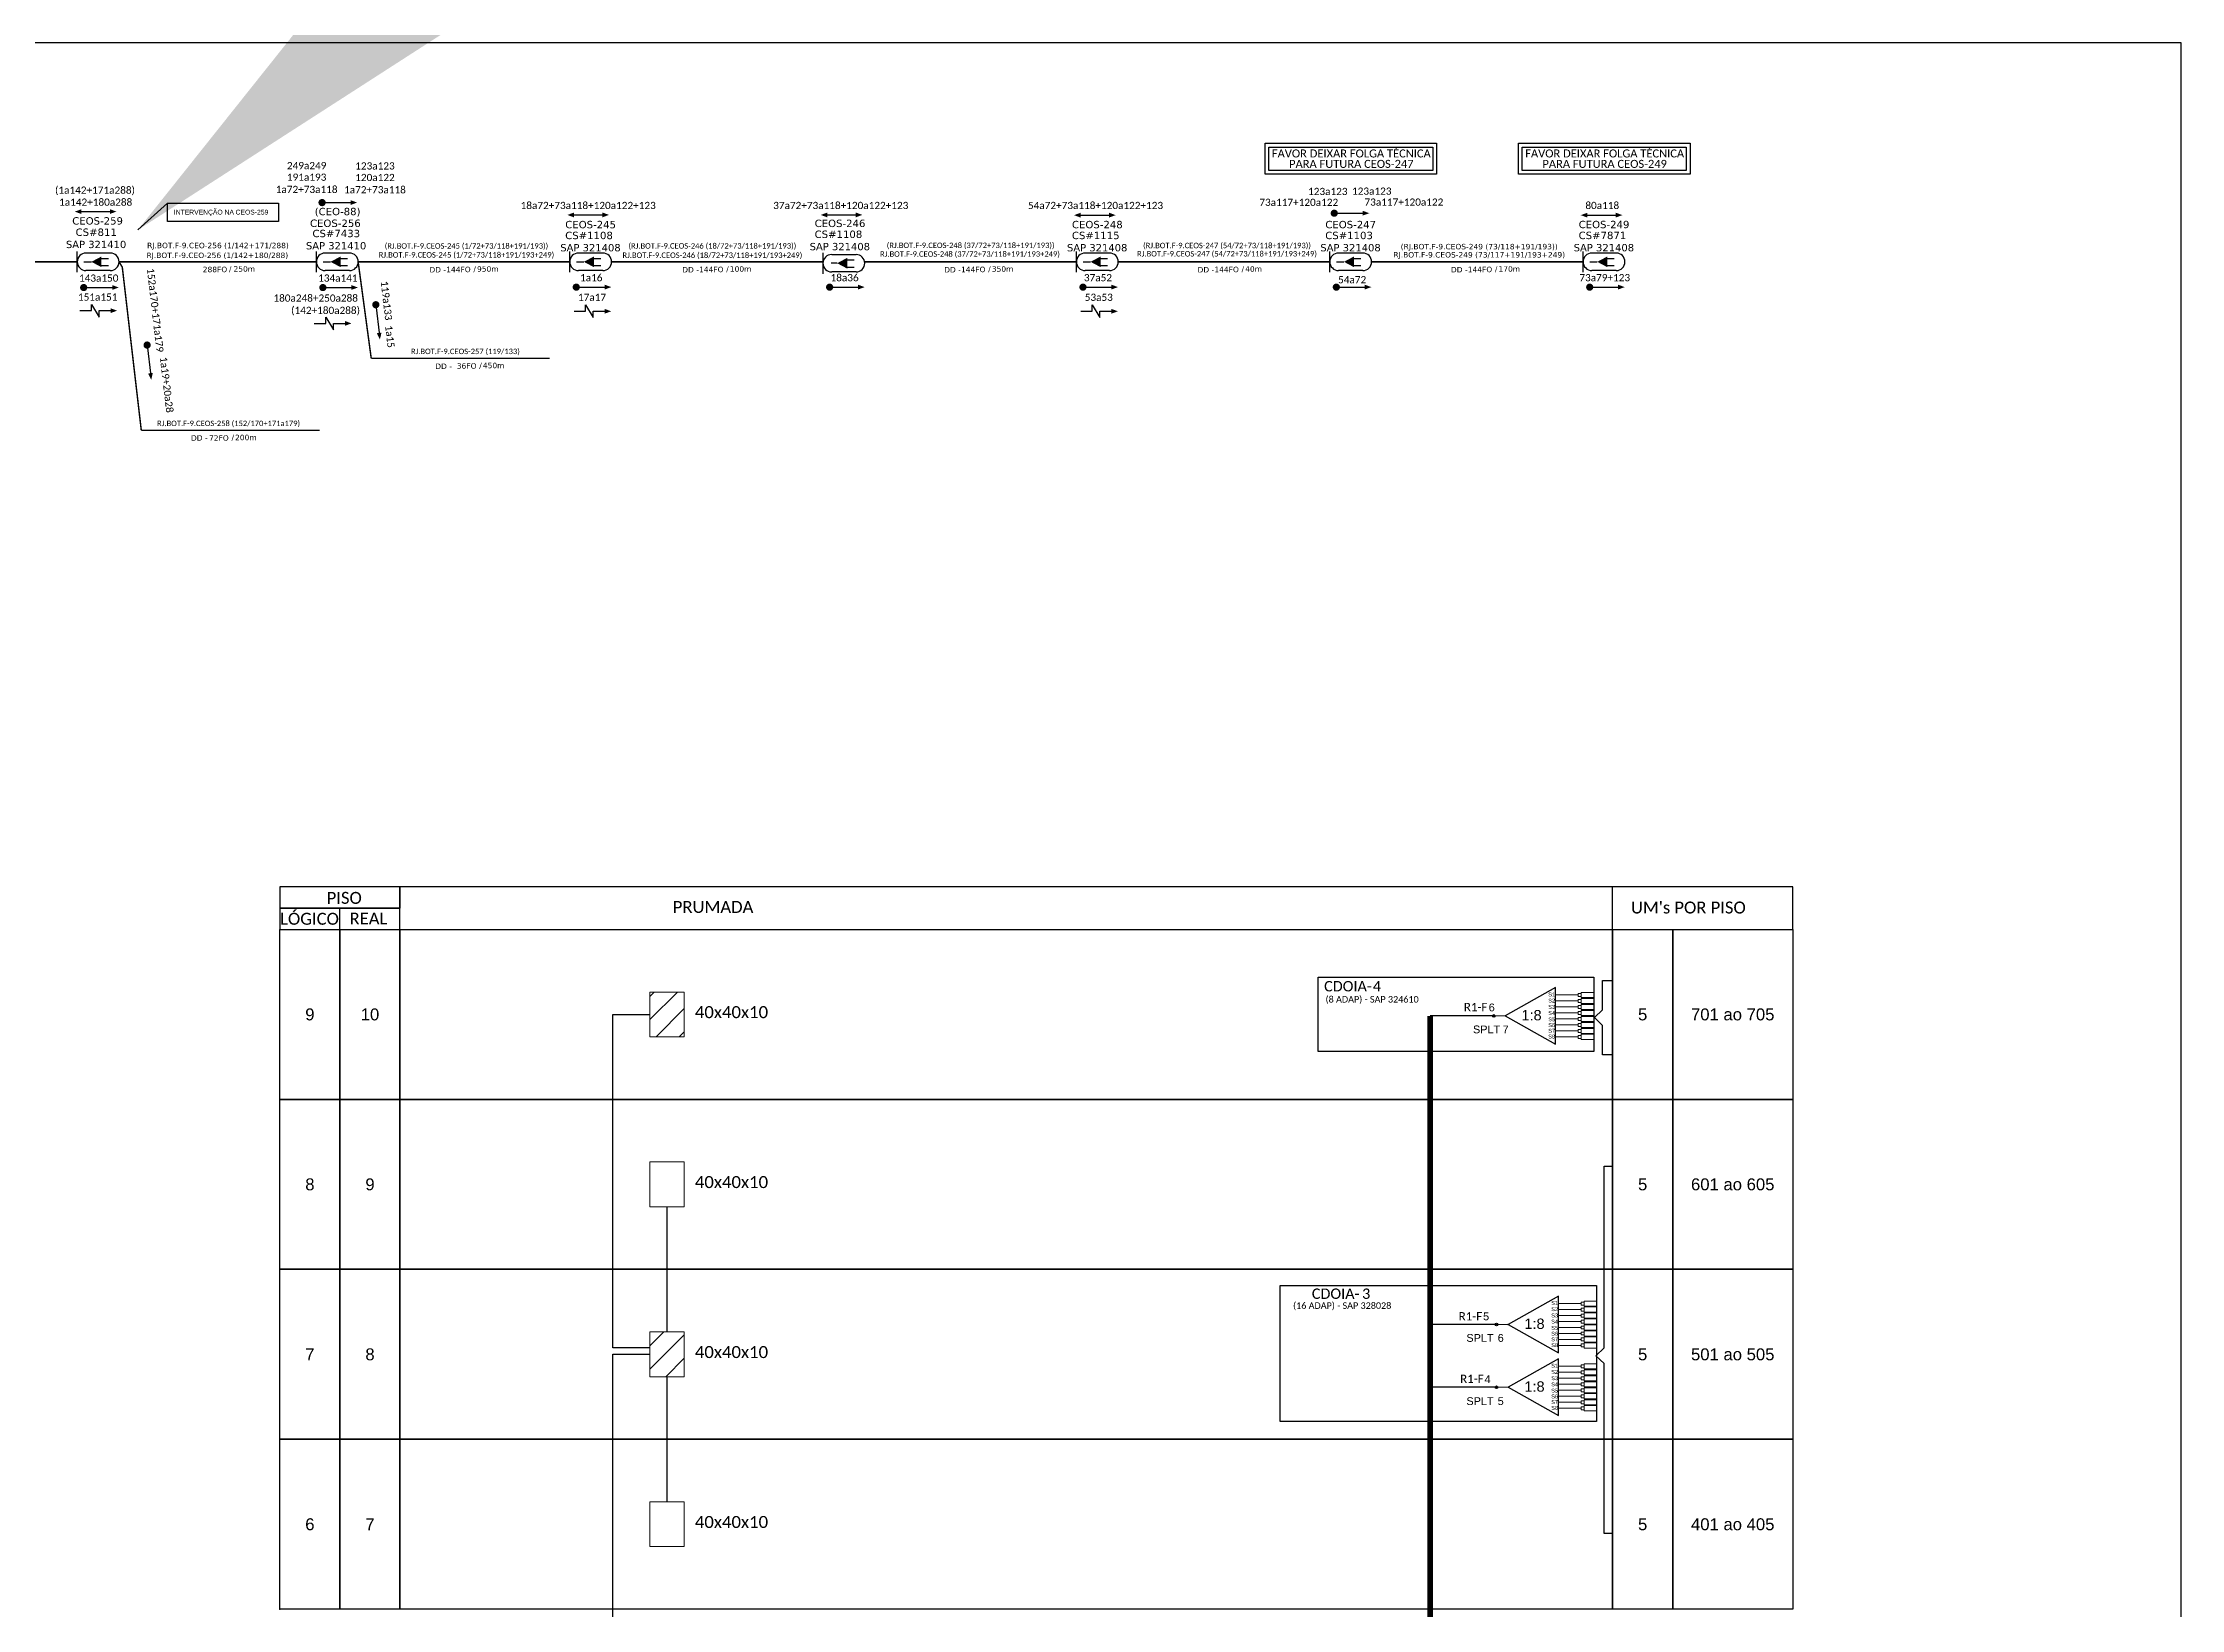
# Model space of a CAD drawing. Extents: x -89 to 749, y 705 to 1299.
# Drawn here: x 337.3 to 749.2, y 997.2 to 1299 of the extents above; entities that cross this region are included whole.
import ezdxf
from ezdxf.enums import TextEntityAlignment as Align

# ---------------------------------------------------------------- set-up
doc = ezdxf.new("R2010")
doc.units = 0
for name, color, linetype in [('10.4-Postes', 1, 'Continuous'), ('20.4-CEOS', 1, 'Continuous'), ('20.5-CABO AÉREO', 1, 'Continuous'), ('20.5-CEO', 1, 'Continuous'), ('SETA', 7, 'Continuous')]:
    doc.layers.add(name, color=color, linetype=linetype)
doc.layers.add('40.1-ETIQUETAS', color=1, linetype='Continuous', lineweight=20)
doc.styles.add('ARIAL', font='arial.ttf')
doc.styles.add('ROMANS', font='romans')
doc.styles.add('siredit', font='verdana.ttf')
doc.styles.get("Standard").update_dxf_attribs({"font": 'arial.ttf'})
doc.styles.add('WMF-Calibri0', font='calibri.ttf')
doc.dimstyles.new('CL', dxfattribs={"dimtxt": 1, "dimasz": 2, "dimexe": 0.18, "dimexo": 0.0625, "dimgap": 0.09, "dimtad": 0, "dimdec": 0, "dimrnd": 1, "dimzin": 0, "dimdsep": 46, "dimtxsty": 'siredit', "dimblk": 'NONE', "dimcen": 0, "dimse1": 1, "dimse2": 1, "dimsd1": 1, "dimsd2": 1, "dimclrt": 7, "dimadec": 0, "dimazin": 0, "dimtfac": 1, "dimtdec": 0, "dimtofl": 0, "dimtmove": 0, "dimatfit": 3, "dimfxl": 0, "dimtolj": 1, "dimtzin": 0, "dimarcsym": 0})

# ---------------------------------------------------------------- blocks, each defined once
blk = doc.blocks.new('SPLT_1-8_SC-APC')
at = {"color": 1}
blk.add_lwpolyline([(-7.37, -2.1), (-17.04, -7.55), (-7.37, -13), (-7.37, -2.1)], dxfattribs=at)
at = {"color": 3, "lineweight": 0}
for points in [[(-2.99, -3.51), (-7.37, -3.51)], [(-2.41, -3.02), (-2.41, -4)], [(-2.41, -3.02), (0, -3.02)], [(-2.41, -4), (0, -4)], [(-7.37, -4.66), (-2.99, -4.66)], [(-7.37, -5.82), (-2.99, -5.82)], [(-7.37, -6.97), (-2.99, -6.97)], [(-7.37, -8.12), (-2.99, -8.12)], [(-2.41, -4.17), (-2.41, -5.16)], [(-2.41, -4.17), (0, -4.17)], [(-2.41, -5.16), (0, -5.16)], [(-2.41, -5.32), (-2.41, -6.31)], [(-2.41, -5.32), (0, -5.32)], [(-2.41, -6.31), (0, -6.31)], [(-2.41, -6.48), (-2.41, -7.46)], [(-2.41, -6.48), (0, -6.48)], [(-2.41, -7.46), (0, -7.46)], [(-2.41, -7.63), (-2.41, -8.62)], [(-2.41, -7.63), (0, -7.63)], [(-7.37, -9.28), (-2.99, -9.28)], [(-7.37, -10.43), (-2.99, -10.43)], [(-7.37, -11.58), (-2.99, -11.58)], [(-2.41, -8.62), (0, -8.62)], [(-2.41, -8.78), (-2.41, -9.77)], [(-2.41, -8.78), (0, -8.78)], [(-2.41, -9.77), (0, -9.77)], [(-2.41, -9.94), (-2.41, -10.92)], [(-2.41, -9.94), (0, -9.94)], [(-2.41, -10.92), (0, -10.92)], [(-2.41, -11.09), (-2.41, -12.08)], [(-2.41, -11.09), (0, -11.09)], [(-2.41, -12.08), (0, -12.08)]]:
    blk.add_lwpolyline(points, dxfattribs=at)
for points in [[(-2.99, -3.22), (-2.41, -3.22), (-2.41, -3.8), (-2.99, -3.8)], [(-2.99, -4.38), (-2.41, -4.38), (-2.41, -4.95), (-2.99, -4.95)], [(-2.99, -5.53), (-2.41, -5.53), (-2.41, -6.1), (-2.99, -6.1)], [(-2.99, -6.68), (-2.41, -6.68), (-2.41, -7.26), (-2.99, -7.26)], [(-2.99, -7.84), (-2.41, -7.84), (-2.41, -8.41), (-2.99, -8.41)], [(-2.99, -8.99), (-2.41, -8.99), (-2.41, -9.56), (-2.99, -9.56)], [(-2.99, -10.14), (-2.41, -10.14), (-2.41, -10.72), (-2.99, -10.72)], [(-2.99, -11.3), (-2.41, -11.3), (-2.41, -11.87), (-2.99, -11.87)]]:
    blk.add_lwpolyline(points, close=True, dxfattribs=at)
at = {"color": 1, "lineweight": 0}
blk.add_lwpolyline([(-17.04, -7.55), (-19.26, -7.55)], dxfattribs=at)
at = {"color": 1, "style": 'ARIAL'}
for s, height, p in [('S1', 0.75, (-8.74, -3.78)), ('1:8', 2, (-13.91, -8.4)), ('S2', 0.75, (-8.74, -4.97)), ('S3', 0.75, (-8.74, -6.18)), ('S4', 0.75, (-8.74, -7.36)), ('S5', 0.75, (-8.74, -8.57)), ('S6', 0.75, (-8.74, -9.69)), ('S7', 0.75, (-8.74, -10.78)), ('S8', 0.75, (-8.74, -11.9))]:
    blk.add_text(s, height=height, dxfattribs=at).set_placement(p)
blk = doc.blocks.new('_None')
blk = doc.blocks.new('*U78')
at = {"color": 3}
blk.add_lwpolyline([(0.0000405, 0.000041), (0.0001936, 0.000041), (0.0001936, 0.0000158), (0.0000405, 0.0000158)], close=True, dxfattribs=at)
at = {"color": 3, "style": 'ARIAL'}
blk.add_attdef('SERVIÇO_EM_EMENDA_EXIST', text='', height=0.00000666, dxfattribs=at).set_placement((0.0001321, 0.0000254), align=Align.RIGHT)
blk.add_attdef('FID', (0.0001344, 0.0000254), '', height=0.00000666, dxfattribs=at)
at = {"layer": '10.4-Postes', "lineweight": 0, "style": 'ROMANS'}
for tag, p, flags in [('ID_ATIVIDADE', (-0.0000068, -0.0000086), 3), ('QTDE', (-0.000006, -0.000014), 3), ('FATOR', (-0.0000019, -0.0000113), 1)]:
    blk.add_attdef(tag, p, '', height=0.00000209, dxfattribs=dict(at, flags=flags))
at = {"color": 3}
blk.add_leader([(-0.0000002, 0.0000042), (0.0000405, 0.000041)], dimstyle='CL', override={"dimgap": 0.09, "dimtad": 0}, dxfattribs=at)

msp = doc.modelspace()

# ---------------------------------------------------------------- hatches: boundary and pattern name
h = msp.add_hatch()
h.set_pattern_fill('ANSI31', color=1, style=0)
h.set_pattern_definition([(45, (-587.2276, -69.8157), (-2.245064, 2.245064), [])])
h.paths.add_polyline_path([(460.83, 1116.14), (454.21, 1116.14), (454.21, 1107.52), (460.83, 1107.52)])
h.paths.add_polyline_path([(460.83, 1050.65), (454.21, 1050.65), (454.21, 1042.03), (460.83, 1042.03)])
h.paths.add_polyline_path([(460.83, 952.42), (454.21, 952.42), (454.21, 943.8), (460.83, 943.8)])
h.paths.add_polyline_path([(460.83, 887.12), (454.21, 887.12), (454.21, 878.5), (460.83, 878.5)])
h.paths.add_polyline_path([(462.39, 1110.5), (477.59, 1110.5), (477.59, 1114.03), (462.39, 1114.03)], flags=9)
h = msp.add_hatch(color=3)
h.dxf.hatch_style = 1
edge = h.paths.add_edge_path()
edge.add_arc((616.79, 1111.53), 0.256, 0, 360)
h = msp.add_hatch(color=3)
h.dxf.hatch_style = 1
edge = h.paths.add_edge_path()
edge.add_arc((617.36, 1052.09), 0.256, 0, 360)
h = msp.add_hatch(color=3)
h.dxf.hatch_style = 1
edge = h.paths.add_edge_path()
edge.add_arc((617.36, 1039.99), 0.256, 0, 360)

# ---------------------------------------------------------------- linework, layer by layer
msp.add_lwpolyline([(-89.32, 705.02), (749.25, 705.02), (749.25, 1299.02), (-89.32, 1299.02), (-89.32, 705.02)])
at = {"color": 0, "ltscale": 9e-07}
for points in [[(572.74, 1279.66), (605.8, 1279.66), (605.8, 1273.7), (572.74, 1273.7)], [(573.47, 1278.92), (605.07, 1278.92), (605.07, 1274.43), (573.47, 1274.43)], [(621.55, 1279.66), (654.61, 1279.66), (654.61, 1273.7), (621.55, 1273.7)], [(622.28, 1278.93), (653.88, 1278.93), (653.88, 1274.44), (622.28, 1274.44)]]:
    msp.add_lwpolyline(points, close=True, dxfattribs=at)
at = {"color": 0, "const_width": 0.693}
for points in [[(390.72, 1268.23, 1), (391.42, 1268.23, 1)], [(585.73, 1266.18, 1), (586.42, 1266.18, 1)], [(344.8, 1251.86, 1), (345.49, 1251.86, 1)], [(439.69, 1251.94, 1), (440.39, 1251.94, 1)], [(488.51, 1251.94, 1), (489.2, 1251.94, 1)], [(537.32, 1251.94, 1), (538.01, 1251.94, 1)], [(586.13, 1251.94, 1), (586.82, 1251.94, 1)], [(634.94, 1251.94, 1), (635.63, 1251.94, 1)], [(401.38, 1248.9, 1), (401.46, 1248.21, 1)], [(357.32, 1241.13, 1), (357.4, 1240.44, 1)]]:
    msp.add_lwpolyline(points, format="xyb", close=True, dxfattribs=at)
at = {"color": 7, "const_width": 0.693}
msp.add_lwpolyline([(390.88, 1251.86, 1), (391.57, 1251.86, 1)], format="xyb", close=True, dxfattribs=at)
at = {"color": 0}
for points in [[(346.64, 1247.41), (346.64, 1248.63), (348.1, 1246.18), (348.1, 1247.41)], [(441.83, 1247.29), (441.83, 1248.51), (443.3, 1246.07), (443.3, 1247.29)], [(539.45, 1247.29), (539.45, 1248.51), (540.92, 1246.07), (540.92, 1247.29)], [(391.79, 1244.96), (391.79, 1246.18), (393.25, 1243.73), (393.25, 1244.96)]]:
    msp.add_lwpolyline(points, dxfattribs=at)
at = {"color": 255}
for points in [[(382.94, 1132.32), (406.08, 1132.32), (406.08, 1136.43), (382.94, 1136.43)], [(382.94, 1128.2), (406.08, 1128.2), (406.08, 1132.32), (382.94, 1132.32)], [(382.94, 1128.2), (394.51, 1128.2), (394.51, 1095.46), (382.94, 1095.46)], [(394.51, 1128.2), (406.08, 1128.2), (406.08, 1095.46), (394.51, 1095.46)], [(406.08, 1128.2), (639.7, 1128.2), (639.7, 1095.46), (406.08, 1095.46)], [(639.7, 1128.2), (651.27, 1128.2), (651.27, 1095.46), (639.7, 1095.46)], [(651.27, 1128.2), (674.42, 1128.2), (674.42, 1095.46), (651.27, 1095.46)], [(382.94, 1095.46), (394.51, 1095.46), (394.51, 1062.72), (382.94, 1062.72)], [(394.51, 1095.46), (406.08, 1095.46), (406.08, 1062.72), (394.51, 1062.72)], [(406.08, 1095.46), (639.7, 1095.46), (639.7, 1062.72), (406.08, 1062.72)], [(639.7, 1095.46), (651.27, 1095.46), (651.27, 1062.72), (639.7, 1062.72)], [(651.27, 1095.46), (674.42, 1095.46), (674.42, 1062.72), (651.27, 1062.72)], [(382.94, 1062.72), (394.51, 1062.72), (394.51, 1029.97), (382.94, 1029.97)], [(394.51, 1062.72), (406.08, 1062.72), (406.08, 1029.97), (394.51, 1029.97)], [(406.08, 1062.72), (639.7, 1062.72), (639.7, 1029.97), (406.08, 1029.97)], [(639.7, 1062.72), (651.27, 1062.72), (651.27, 1029.97), (639.7, 1029.97)], [(651.27, 1062.72), (674.42, 1062.72), (674.42, 1029.97), (651.27, 1029.97)], [(382.94, 1029.97), (394.51, 1029.97), (394.51, 997.23), (382.94, 997.23)], [(394.51, 1029.97), (406.08, 1029.97), (406.08, 997.23), (394.51, 997.23)], [(406.08, 1029.97), (639.7, 1029.97), (639.7, 997.23), (406.08, 997.23)], [(639.7, 1029.97), (651.27, 1029.97), (651.27, 997.23), (639.7, 997.23)], [(651.27, 1029.97), (674.42, 1029.97), (674.42, 997.23), (651.27, 997.23)]]:
    msp.add_lwpolyline(points, close=True, dxfattribs=at)
for points in [[(406.08, 1128.2), (674.45, 1128.2), (674.45, 1136.43), (406.08, 1136.43), (406.08, 1136.43), (406.08, 1132.32)], [(639.7, 1128.2), (639.7, 1136.43)], [(394.51, 1128.2), (394.51, 1132.32)]]:
    msp.add_lwpolyline(points, dxfattribs=at)
at = {"color": 1}
for points in [[(582.95, 1118.98), (636.08, 1118.98), (636.08, 1104.66), (582.95, 1104.66)], [(575.66, 1059.63), (636.62, 1059.63), (636.62, 1033.37), (575.66, 1033.37)]]:
    msp.add_lwpolyline(points, close=True, dxfattribs=at)
at = {"color": 3}
for points in [[(639.7, 1104.06), (637.76, 1104.06), (637.76, 1109.72), (636.19, 1111.23), (637.76, 1112.74), (637.76, 1118.38), (639.7, 1118.38)], [(454.21, 1047.61), (447.06, 1047.61), (447.06, 1111.83), (454.21, 1111.83)], [(639.7, 1011.81), (638.05, 1011.81), (638.05, 1044.56), (636.48, 1046.07), (638.05, 1047.58), (638.05, 1082.58), (639.7, 1082.58)], [(457.52, 1074.78), (457.52, 1050.65)], [(454.21, 949.98), (447.06, 949.98), (447.06, 1046.34), (454.21, 1046.34)], [(457.52, 1042.03), (457.52, 1017.91)]]:
    msp.add_lwpolyline(points, dxfattribs=at)
at = {"color": 10, "lineweight": 0}
for points in [[(454.21, 1116.14), (460.83, 1116.14), (460.83, 1107.52), (454.21, 1107.52)], [(454.21, 1050.65), (460.83, 1050.65), (460.83, 1042.03), (454.21, 1042.03)]]:
    msp.add_lwpolyline(points, close=True, dxfattribs=at)
at = {"color": 5, "const_width": 1.1}
msp.add_lwpolyline([(608.8, 826.15), (608.8, 844.28), (604.54, 844.28), (604.54, 1111.53)], dxfattribs=at)
at = {"color": 5}
for points in [[(616.79, 1111.53), (604.54, 1111.53)], [(617.36, 1052.09), (604.54, 1052.09)], [(617.36, 1039.99), (604.54, 1039.99)]]:
    msp.add_lwpolyline(points, dxfattribs=at)
at = {"color": 0, "lineweight": 0}
for points in [[(454.21, 1083.4), (460.83, 1083.4), (460.83, 1074.78), (454.21, 1074.78)], [(454.21, 1017.91), (460.83, 1017.91), (460.83, 1009.29), (454.21, 1009.29)]]:
    msp.add_lwpolyline(points, close=True, dxfattribs=at)
at = {"color": 1}
msp.add_lwpolyline([(636.62, 1035.74), (636.62, 1035.74), (636.62, 1033.37), (575.66, 1033.37), (575.66, 1059.63), (583.49, 1059.63)], dxfattribs=at)
at = {"color": 3}
for centre in [(616.79, 1111.53), (617.36, 1052.09), (617.36, 1039.99)]:
    msp.add_circle(centre, 0.256, dxfattribs=at)
at = {"color": 255}
for p in [(382.94, 1095.46), (382.94, 1062.72), (382.94, 1029.97), (382.94, 997.23)]:
    msp.add_point(p, dxfattribs=at)
msp.add_point((619.59, 1052.09))
at = {"layer": '20.4-CEOS', "color": 0}
for p, q in [((350.27, 1258.49), (345.57, 1258.49)), ((350.27, 1255.14), (345.57, 1255.14))]:
    msp.add_line(p, q, dxfattribs=at)
at = {"layer": '20.4-CEOS', "color": 5}
for p, q in [((396.35, 1258.49), (391.65, 1258.49)), ((445.16, 1258.49), (440.46, 1258.49)), ((542.78, 1258.49), (538.08, 1258.49)), ((591.59, 1258.49), (586.89, 1258.49)), ((640.4, 1258.5), (635.7, 1258.5)), ((396.35, 1255.14), (391.65, 1255.14)), ((445.16, 1255.14), (440.46, 1255.14)), ((542.78, 1255.14), (538.08, 1255.14)), ((591.59, 1255.14), (586.89, 1255.14)), ((640.4, 1255.14), (635.7, 1255.14))]:
    msp.add_line(p, q, dxfattribs=at)
at = {"layer": '20.4-CEOS', "color": 0}
for points in [[(343.9, 1254.8), (343.9, 1258.84)], [(345.2, 1256.82), (346.63, 1256.82)], [(345.2, 1256.82), (346.63, 1256.82)], [(348.48, 1257.48), (349.91, 1257.48)], [(348.48, 1257.48), (349.91, 1257.48)], [(348.48, 1256.09), (349.91, 1256.09)], [(348.48, 1256.09), (349.91, 1256.09)]]:
    msp.add_lwpolyline(points, dxfattribs=at)
msp.add_lwpolyline([(346.63, 1256.82, 0, 2.07, 0), (348.57, 1256.82, 2.07, 2.07, 0)], format="xyseb", dxfattribs=at)
msp.add_lwpolyline([(346.63, 1256.82, 0, 2.07, 0), (348.57, 1256.82, 2.07, 2.07, 0)], format="xyseb", dxfattribs=at)
at = {"layer": '20.4-CEOS', "color": 5}
for points in [[(389.97, 1254.8), (389.97, 1258.84)], [(391.27, 1256.82), (392.7, 1256.82)], [(391.27, 1256.82), (392.7, 1256.82)], [(394.55, 1257.48), (395.98, 1257.48)], [(394.55, 1257.48), (395.98, 1257.48)], [(438.78, 1254.8), (438.78, 1258.84)], [(440.08, 1256.82), (441.51, 1256.82)], [(443.36, 1257.48), (444.79, 1257.48)], [(492.15, 1257.22), (493.58, 1257.22)], [(536.4, 1254.8), (536.4, 1258.84)], [(537.71, 1256.82), (539.13, 1256.82)], [(540.99, 1257.48), (542.41, 1257.48)], [(585.22, 1254.8), (585.22, 1258.84)], [(586.52, 1256.82), (587.94, 1256.82)], [(589.8, 1257.48), (591.22, 1257.48)], [(634.03, 1254.8), (634.03, 1258.84)], [(635.33, 1256.82), (636.75, 1256.82)], [(638.61, 1257.48), (640.03, 1257.48)], [(394.55, 1256.09), (395.98, 1256.09)], [(394.55, 1256.09), (395.98, 1256.09)], [(443.36, 1256.09), (444.79, 1256.09)], [(492.15, 1255.82), (493.58, 1255.82)], [(540.99, 1256.09), (542.41, 1256.09)], [(589.8, 1256.09), (591.22, 1256.09)], [(638.61, 1256.09), (640.03, 1256.09)]]:
    msp.add_lwpolyline(points, dxfattribs=at)
for points in [[(392.7, 1256.82, 0, 2.07, 0), (394.64, 1256.82, 2.07, 2.07, 0)], [(392.7, 1256.82, 0, 2.07, 0), (394.64, 1256.82, 2.07, 2.07, 0)], [(441.51, 1256.82, 0, 2.07, 0), (443.45, 1256.82, 2.07, 2.07, 0)], [(490.3, 1256.55, 0, 2.07, 0), (492.24, 1256.55, 2.07, 2.07, 0)], [(539.13, 1256.82, 0, 2.07, 0), (541.07, 1256.82, 2.07, 2.07, 0)], [(587.94, 1256.82, 0, 2.07, 0), (589.88, 1256.82, 2.07, 2.07, 0)], [(636.75, 1256.82, 0, 2.07, 0), (638.69, 1256.82, 2.07, 2.07, 0)]]:
    msp.add_lwpolyline(points, format="xyseb", dxfattribs=at)
at = {"layer": '20.4-CEOS', "color": 0}
for centre, start, end in [((345.57, 1256.82), 90, 270), ((350.27, 1256.82), 270, 90)]:
    msp.add_arc(centre, 1.68, start, end, dxfattribs=at)
at = {"layer": '20.4-CEOS', "color": 5}
for centre, start, end in [((391.65, 1256.82), 90, 270), ((396.35, 1256.82), 270, 90), ((440.46, 1256.82), 90, 270), ((445.16, 1256.82), 270, 90), ((538.08, 1256.82), 90, 270), ((542.78, 1256.82), 270, 90), ((586.89, 1256.82), 90, 270), ((591.59, 1256.82), 270, 90), ((635.7, 1256.82), 90, 270), ((640.4, 1256.82), 270, 90)]:
    msp.add_arc(centre, 1.68, start, end, dxfattribs=at)
at = {"layer": '20.5-CABO AÉREO', "color": 0, "ltscale": 50, "const_width": 0.28}
for points in [[(303.12, 1256.82), (343.9, 1256.82)], [(351.95, 1256.82), (389.97, 1256.82)], [(351.95, 1256.82), (352.58, 1255.79)], [(398.02, 1256.82), (400.54, 1238.22)], [(352.58, 1255.79), (356.24, 1224.35)], [(400.54, 1238.22), (434.93, 1238.22)], [(356.24, 1224.35), (390.62, 1224.35)]]:
    msp.add_lwpolyline(points, dxfattribs=at)
at = {"layer": '20.5-CEO', "color": 5}
for p, q in [((489.25, 1258.23), (493.95, 1258.23)), ((493.95, 1254.88), (489.25, 1254.88))]:
    msp.add_line(p, q, dxfattribs=at)
for points in [[(487.57, 1258.57), (487.57, 1254.53)], [(490.3, 1256.55), (489.17, 1256.55)]]:
    msp.add_lwpolyline(points, dxfattribs=at)
for centre, start, end in [((489.25, 1256.55), 90, 270), ((493.95, 1256.55), 270, 90)]:
    msp.add_arc(centre, 1.68, start, end, dxfattribs=at)
at = {"layer": '40.1-ETIQUETAS', "color": 5, "const_width": 0.28}
for points in [[(398.02, 1256.82), (438.78, 1256.82)], [(446.83, 1256.82), (487.59, 1256.82)], [(495.64, 1256.82), (536.4, 1256.82)], [(544.45, 1256.82), (585.22, 1256.82)], [(593.27, 1256.82), (634.03, 1256.82)]]:
    msp.add_lwpolyline(points, dxfattribs=at)
at = {"layer": 'SETA', "color": 0}
for points in [[(344.7, 1266.49), (350.66, 1266.49)], [(391.07, 1268.23), (397.03, 1268.23)], [(439.59, 1265.85), (445.55, 1265.85)], [(488.4, 1265.85), (494.36, 1265.85)], [(537.21, 1265.81), (543.17, 1265.81)], [(586.07, 1266.18), (592.03, 1266.18)], [(634.83, 1265.81), (640.79, 1265.81)], [(345.15, 1251.86), (351.11, 1251.86)], [(391.22, 1251.86), (397.18, 1251.86)], [(401.42, 1248.56), (402.11, 1242.64)], [(440.04, 1251.94), (446, 1251.94)], [(488.85, 1251.94), (494.81, 1251.94)], [(537.66, 1251.94), (543.62, 1251.94)], [(586.47, 1251.94), (592.43, 1251.94)], [(635.29, 1251.94), (641.24, 1251.94)], [(344.43, 1247.41), (346.64, 1247.41)], [(348.1, 1247.41), (350.32, 1247.41)], [(389.57, 1244.96), (391.79, 1244.96)], [(393.25, 1244.96), (395.46, 1244.96)], [(439.62, 1247.29), (441.83, 1247.29)], [(443.3, 1247.29), (445.51, 1247.29)], [(537.24, 1247.29), (539.45, 1247.29)], [(540.92, 1247.29), (543.13, 1247.29)], [(357.36, 1240.78), (358.05, 1234.87)]]:
    msp.add_lwpolyline(points, dxfattribs=at)
for points in [[(344.7, 1266.95), (343.43, 1266.49), (344.7, 1266.03)], [(350.18, 1266.96), (351.45, 1266.5), (350.18, 1266.04)], [(396.55, 1268.7), (397.82, 1268.24), (396.55, 1267.77)], [(439.59, 1266.31), (438.32, 1265.85), (439.59, 1265.39)], [(445.07, 1266.32), (446.34, 1265.86), (445.07, 1265.39)], [(488.4, 1266.31), (487.13, 1265.85), (488.4, 1265.39)], [(493.88, 1266.32), (495.15, 1265.86), (493.88, 1265.39)], [(537.21, 1266.27), (535.94, 1265.81), (537.21, 1265.34)], [(542.69, 1266.28), (543.96, 1265.81), (542.69, 1265.35)], [(591.55, 1266.65), (592.82, 1266.19), (591.55, 1265.73)], [(634.83, 1266.27), (633.56, 1265.81), (634.83, 1265.35)], [(640.31, 1266.28), (641.58, 1265.82), (640.31, 1265.36)], [(350.63, 1252.34), (351.9, 1251.87), (350.63, 1251.41)], [(396.7, 1252.34), (397.97, 1251.87), (396.7, 1251.41)], [(445.52, 1252.41), (446.79, 1251.95), (445.52, 1251.49)], [(494.33, 1252.41), (495.6, 1251.95), (494.33, 1251.49)], [(543.14, 1252.41), (544.41, 1251.95), (543.14, 1251.49)], [(591.95, 1252.41), (593.22, 1251.95), (591.95, 1251.49)], [(640.76, 1252.41), (642.03, 1251.95), (640.76, 1251.49)], [(350.32, 1247.87), (351.59, 1247.41), (350.32, 1246.95)], [(395.46, 1245.42), (396.73, 1244.96), (395.46, 1244.49)], [(445.51, 1247.75), (446.78, 1247.29), (445.51, 1246.83)], [(543.13, 1247.75), (544.4, 1247.29), (543.13, 1246.83)], [(402.52, 1243.17), (402.21, 1241.85), (401.6, 1243.06)], [(358.46, 1235.4), (358.15, 1234.08), (357.54, 1235.29)]]:
    msp.add_solid(points, dxfattribs=at)

# ---------------------------------------------------------------- block references
at = {"color": 0, "lineweight": 0, "xscale": 139999.9999999563, "yscale": 139999.9999999556, "zscale": 139999.9999999563}
msp.add_blockref('*U78', (355.6, 1262.37), dxfattribs=at).add_auto_attribs({'SERVIÇO_EM_EMENDA_EXIST': 'INTERVENÇÃO NA', 'FID': 'CEOS-259'})
at = {"color": 3}
for p in [(636.05, 1119.08), (636.62, 1059.63), (636.62, 1047.54)]:
    msp.add_blockref('SPLT_1-8_SC-APC', p, dxfattribs=at)

# ---------------------------------------------------------------- texts
at = {"color": 255, "style": 'WMF-Calibri0'}
for s, p in [('     PISO', (387.9, 1133.13)), ('PRUMADA', (458.64, 1131.38)), ("UM's POR PISO", (643.23, 1131.27)), ('  LÓGICO', (381.36, 1129.1)), ('    REAL', (393.12, 1129.15))]:
    msp.add_text(s, height=2.3, dxfattribs=at).set_placement(p)
at = {"color": 1, "style": 'WMF-Calibri0'}
for s, p in [('CDOIA-', (584.12, 1116.26)), ('4', (593.51, 1116.26)), ('CDOIA-', (581.75, 1057.02)), ('3', (591.43, 1057.02))]:
    msp.add_text(s, height=2, dxfattribs=at).set_placement(p)
at = {"color": 255, "style": 'ARIAL'}
for s, p in [('9', (388.72, 1111.83)), ('10', (400.3, 1111.83)), ('5', (645.49, 1111.83)), ('701 ao 705', (662.84, 1111.83)), ('8', (388.72, 1079.09)), ('9', (400.3, 1079.09)), ('5', (645.49, 1079.09)), ('601 ao 605', (662.84, 1079.09)), ('7', (388.72, 1046.34)), ('8', (400.3, 1046.34)), ('5', (645.49, 1046.34)), ('501 ao 505', (662.84, 1046.34)), ('6', (388.72, 1013.6)), ('7', (400.3, 1013.6)), ('5', (645.49, 1013.6)), ('401 ao 405', (662.84, 1013.6))]:
    msp.add_text(s, height=2.3, dxfattribs=at).set_placement(p, align=Align.MIDDLE_CENTER)
at = {"color": 10, "style": 'WMF-Calibri0'}
for p in [(462.89, 1111.11), (462.89, 1045.62)]:
    msp.add_text('40x40x10', height=2.317, dxfattribs=at).set_placement(p)
at = {"color": 1, "style": 'WMF-Calibri0'}
for s, p in [('(8 ADAP) - SAP 324610', (593.37, 1114.11)), ('(16 ADAP) - SAP 328028', (587.6, 1055.1))]:
    msp.add_text(s, height=1.25, dxfattribs=at).set_placement(p, align=Align.CENTER)
at = {"color": 5, "style": 'WMF-Calibri0'}
for p in [(611.04, 1112.45), (610.05, 1052.87), (610.32, 1040.83)]:
    msp.add_text('R1-F', height=1.6, dxfattribs=at).set_placement(p)
at = {"color": 5, "style": 'ARIAL'}
for s, p in [('6', (616.41, 1112.42)), ('5', (615.33, 1052.9)), ('4', (615.6, 1040.8))]:
    msp.add_text(s, height=1.5, dxfattribs=at).set_placement(p, align=Align.CENTER)
at = {"color": 7, "style": 'ARIAL'}
for s, p in [('SPLT', (615.42, 1108.19)), ('7', (619.09, 1108.19)), ('SPLT', (614.15, 1048.75)), ('6', (618.14, 1048.75)), ('SPLT', (614.15, 1036.57)), ('5', (618.14, 1036.57))]:
    msp.add_text(s, height=1.5, dxfattribs=at).set_placement(p, align=Align.CENTER)
at = {"style": 'WMF-Calibri0'}
for p in [(462.89, 1078.37), (462.89, 1012.88)]:
    msp.add_text('40x40x10', height=2.317, dxfattribs=at).set_placement(p)
at = {"color": 0, "attachment_point": 5}
for s, insert, char_height, width in [('{\\fCalibri|b0|i0|c0|p34;FAVOR DEIXAR FOLGA TÉCNICA}', (589.36, 1277.69), 1.54, 32.8094), ('{\\fCalibri|b0|i0|c0|p34;FAVOR DEIXAR FOLGA TÉCNICA}', (638.17, 1277.69), 1.54, 32.8094), ('{\\fCalibri|b0|i0|c0|p34;\\C1;249a249}', (388.1, 1275.35), 1.386, 17.5736), ('{\\C7;\\fCalibri|b0|i0|c0|p34;191}\\fCalibri|b0|i0|c0|p34;a193', (388.1, 1273.12), 1.386, 17.5736), ('{\\fCalibri|b0|i0|c0|p34;\\C1;123a123}', (401.26, 1275.29), 1.386, 17.5736), ('{\\C7;\\fCalibri|b0|i0|c0|p34;120}\\fCalibri|b0|i0|c0|p34;a122', (401.26, 1273.06), 1.386, 17.5736), ('{\\fCalibri|b0|i0|c0|p34;PARA FUTURA CEOS-247}', (589.36, 1275.68), 1.54, 32.8094), ('{\\fCalibri|b0|i0|c0|p34;PARA FUTURA CEOS-249}', (638.17, 1275.68), 1.54, 32.8094), ('{\\fCalibri|b0|i0|c0|p34;\\C7;(1a142\\C0;+171a288)}', (347.32, 1270.48), 1.386, 17.5736), ('{\\fCalibri|b0|i0|c0|p34;1a142+180a288}', (347.45, 1268.31), 1.386, 17.5736), ('{\\fCalibri|b0|i0|c0|p34;\\C7;1a7\\C0;2+73a118}', (388.1, 1270.76), 1.386, 17.5736), ('{\\fCalibri|b0|i0|c0|p34;\\C7;1a7\\C0;2+73a118}', (401.26, 1270.7), 1.386, 17.5736), ('\\C7;\\fCalibri|b0|i0|c0|p34;73a117+120a122', (579.23, 1268.27), 1.386, 17.5736), ('\\C7;\\fCalibri|b0|i0|c0|p34;73a117+120a122', (599.49, 1268.32), 1.386, 17.5736), ('{\\C7;\\fCalibri|b0|i0|c0|p34;18a72}\\fCalibri|b0|i0|c0|p34;+73a118+120a122\\C1;+123', (442.34, 1267.67), 1.386, 27.6137), ('{\\C7;\\fCalibri|b0|i0|c0|p34;37a72}\\fCalibri|b0|i0|c0|p34;+73a118+120a122\\C1;+123', (491, 1267.67), 1.386, 17.5736), ('{\\C7;\\fCalibri|b0|i0|c0|p34;54a72}\\fCalibri|b0|i0|c0|p34;+73a118+120a122\\C1;+123', (540.08, 1267.67), 1.386, 17.5736), ('{\\fCalibri|b0|i0|c0|p34;\\C7;80a118}', (637.71, 1267.67), 1.386, 17.5736), ('{\\fCalibri|b0|i0|c0|p34;\\C7;143a150}', (348.04, 1253.68), 1.386, 17.5736), ('{\\fCalibri|b0|i0|c0|p34;\\C7;134a141}', (394.11, 1253.68), 1.386, 17.5736), ('{\\fCalibri|b0|i0|c0|p34;\\C7;1a16}', (442.93, 1253.76), 1.386, 17.5736), ('{\\fCalibri|b0|i0|c0|p34;\\C7;18a36}', (491.74, 1253.76), 1.386, 17.5736), ('{\\fCalibri|b0|i0|c0|p34;\\C7;37a52}', (540.55, 1253.76), 1.386, 17.5736), ('{\\fCalibri|b0|i0|c0|p34;\\C7;54a72}', (589.52, 1253.37), 1.386, 17.5736), ('\\C7;\\fCalibri|b0|i0|c0|p34;73a79\\C1;+123', (638.18, 1253.76), 1.386, 17.5736), ('{\\fCalibri|b0|i0|c0|p34;151a151}', (347.84, 1250.02), 1.386, 17.5736), ('{\\fCalibri|b0|i0|c0|p34;\\C7;17a17}', (443.08, 1249.98), 1.386, 17.5736), ('{\\fCalibri|b0|i0|c0|p34;\\C7;53a53}', (540.71, 1249.98), 1.386, 17.5736)]:
    msp.add_mtext(s, dxfattribs=dict(at, insert=insert, char_height=char_height, width=width))
at = {"color": 1, "char_height": 1.386, "width": 17.5736, "attachment_point": 5}
for s, insert in [('{\\fCalibri|b0|i0|c0|p34;123a123}', (584.83, 1270.37)), ('{\\fCalibri|b0|i0|c0|p34;123a123}', (593.3, 1270.43)), ('{\\fCalibri|b0|i0|c0|p34;180a248+250a288}', (389.84, 1249.83))]:
    msp.add_mtext(s, dxfattribs=dict(at, insert=insert))
at = {"color": 0, "char_height": 1.386, "width": 17.5736, "attachment_point": 5, "rotation": 276.5938}
for s, insert in [('{\\fCalibri|b0|i0|c0|p34;\\C7;152a170\\C0;+171a179}', (358.93, 1247.49)), ('{\\fCalibri|b0|i0|c0|p34;\\C7;119a133}', (403.48, 1249.34)), ('{\\fCalibri|b0|i0|c0|p34;\\C7;1a15}', (404.14, 1242.42)), ('{\\fCalibri|b0|i0|c0|p34;\\C7;1a19\\C0;+20a28}', (361.12, 1233.13))]:
    msp.add_mtext(s, dxfattribs=dict(at, insert=insert))
at = {"color": 5, "insert": (391.74, 1247.32), "char_height": 1.386, "width": 3.8586, "attachment_point": 5}
msp.add_mtext('{\\fCalibri|b0|i0|c0|p34;(142+180a288)}', dxfattribs=at)
at = {"layer": '20.4-CEOS', "color": 0, "style": 'siredit'}
for s, height, p in [('CEOS-259', 1.419, (347.82, 1264.71)), ('SAP 321410', 1.4, (347.53, 1260.17)), ('CS#811', 1.419, (347.56, 1262.53))]:
    msp.add_text(s, height=height, dxfattribs=at).set_placement(p, align=Align.MIDDLE_CENTER)
at = {"layer": '20.4-CEOS', "color": 5, "style": 'siredit'}
for s, height, p in [('CEOS-256', 1.419, (393.63, 1264.25)), ('(CEO-88)', 1.419, (394.06, 1266.51)), ('CEOS-246', 1.419, (490.86, 1264.23)), ('CS#7433', 1.419, (393.8, 1262.28)), ('CS#1108 ', 1.419, (442.81, 1261.9)), ('CEOS-245', 1.419, (442.81, 1264)), ('CS#1108 ', 1.419, (490.86, 1262.13)), ('CS#1115 ', 1.419, (540.43, 1261.9)), ('CEOS-248', 1.419, (540.43, 1264)), ('CS#1103 ', 1.419, (589.24, 1261.9)), ('CEOS-247', 1.419, (589.24, 1264)), ('CS#7871 ', 1.419, (638.05, 1261.91)), ('CEOS-249', 1.419, (638.05, 1264.01)), ('SAP 321410', 1.4, (393.77, 1259.92)), ('SAP 321408', 1.4, (442.78, 1259.54)), ('SAP 321408', 1.4, (490.82, 1259.76)), ('SAP 321408', 1.4, (540.4, 1259.54)), ('SAP 321408', 1.4, (589.21, 1259.54)), ('SAP 321408', 1.4, (638.02, 1259.55))]:
    msp.add_text(s, height=height, dxfattribs=at).set_placement(p, align=Align.MIDDLE_CENTER)
at = {"layer": '40.1-ETIQUETAS', "color": 0, "style": 'siredit'}
for s, p in [('RJ.BOT.F-9.CEO-256 (1/142+180/288)', (370.89, 1258.07)), ('RJ.BOT.F-9.CEO-256 (1/142+171/288)', (371.01, 1259.97))]:
    msp.add_text(s, height=1.05, dxfattribs=at).set_placement(p, align=Align.MIDDLE_CENTER)
at = {"layer": '40.1-ETIQUETAS', "color": 1, "style": 'siredit'}
msp.add_text('RJ.BOT.F-9.CEOS-249 (73/117+191/193+249) ', height=1.05, dxfattribs=at).set_placement((614.23, 1258.18), align=Align.MIDDLE_CENTER)
at = {"layer": '40.1-ETIQUETAS', "color": 5, "style": 'siredit'}
msp.add_text('(RJ.BOT.F-9.CEOS-249 (73/118+191/193)) ', height=1.05, dxfattribs=at).set_placement((614.23, 1259.75), align=Align.MIDDLE_CENTER)
at = {"layer": '40.1-ETIQUETAS', "color": 0, "style": 'siredit'}
for s, p in [('288FO', (372.79, 1255.35)), ('/', (373.62, 1255.45)), ('DD - ', (415.41, 1255.29)), ('144FO', (419.7, 1255.35)), ('/', (420.71, 1255.45)), ('DD - ', (464.12, 1255.29)), ('144FO', (468.41, 1255.35)), ('/', (469.42, 1255.45)), ('DD - ', (514.59, 1255.29)), ('144FO', (518.88, 1255.35)), ('/', (519.89, 1255.45)), ('DD - ', (563.4, 1255.29)), ('144FO', (567.69, 1255.35)), ('/', (568.7, 1255.45)), ('DD - ', (612.21, 1255.3)), ('144FO', (616.5, 1255.35)), ('/', (617.51, 1255.45)), ('DD - ', (416.54, 1236.7)), ('36FO', (420.82, 1236.76)), ('/', (421.84, 1236.85)), ('DD - ', (369.47, 1222.89)), ('72FO', (373.09, 1222.88)), ('/', (374.11, 1222.98))]:
    msp.add_text(s, height=1.05, dxfattribs=at).set_placement(p, align=Align.MIDDLE_RIGHT)
for s, p in [('250m', (374.01, 1255.45)), ('950m', (420.92, 1255.45)), ('100m', (469.63, 1255.45)), ('350m', (520.1, 1255.45)), ('40m', (568.91, 1255.45)), ('170m', (617.72, 1255.45)), ('450m', (422.05, 1236.85)), ('200m', (374.31, 1222.98))]:
    msp.add_text(s, height=1.05, dxfattribs=at).set_placement(p, align=Align.MIDDLE_LEFT)
at = {"layer": '40.1-ETIQUETAS', "color": 1, "char_height": 1.05, "width": 42.0164, "attachment_point": 5, "style": 'siredit'}
for s, insert in [('\\fCalibri|b0|i0|c0|p34;RJ.BOT.F-9.CEOS-245 (1/72+73/118+191/193+249) ', (418.88, 1258.05)), ('\\fCalibri|b0|i0|c0|p34;RJ.BOT.F-9.CEOS-248 (37/72+73/118+191/193+249)  ', (515.89, 1258.21)), ('\\fCalibri|b0|i0|c0|p34;RJ.BOT.F-9.CEOS-247 (54/72+73/118+191/193+249)  ', (565.41, 1258.26))]:
    msp.add_mtext(s, dxfattribs=dict(at, insert=insert))
at = {"layer": '40.1-ETIQUETAS', "color": 5, "char_height": 1.05, "width": 42.0164, "attachment_point": 5, "style": 'siredit'}
for s, insert in [('\\fCalibri|b0|i0|c0|p34;(RJ.BOT.F-9.CEOS-245 (1/72+73/118+191/193))', (418.88, 1259.77)), ('\\fCalibri|b0|i0|c0|p34;(RJ.BOT.F-9.CEOS-248 (37/72+73/118+191/193))  ', (516.02, 1259.88)), ('\\fCalibri|b0|i0|c0|p34;(RJ.BOT.F-9.CEOS-247 (54/72+73/118+191/193))  ', (565.41, 1259.85))]:
    msp.add_mtext(s, dxfattribs=dict(at, insert=insert))
at = {"layer": '40.1-ETIQUETAS', "insert": (466.26, 1257.98), "char_height": 1.05, "width": 42.0164, "attachment_point": 5, "style": 'siredit'}
msp.add_mtext('\\fCalibri|b0|i0|c0|p34;RJ.BOT.F-9.CEOS-246 (18/72+73/118+191/193+249)', dxfattribs=at)
at = {"layer": '40.1-ETIQUETAS', "color": 0, "char_height": 1.05, "width": 42.0164, "attachment_point": 5, "style": 'siredit'}
for s, insert in [('\\C5;\\fCalibri|b0|i0|c0|p34;(RJ.BOT.F-9.CEOS-246 (18/72+73/118+191/193)) \\P\\C7; ', (466.26, 1258.9)), ('{\\fCalibri|b0|i0|c0|p34;RJ.BOT.F-9.CEOS-257 (119/133\\C0;) }', (418.68, 1239.45)), ('{\\fCalibri|b0|i0|c0|p34;RJ.BOT.F-9.CEOS-258 (152/170+171a179) }', (373.06, 1225.58))]:
    msp.add_mtext(s, dxfattribs=dict(at, insert=insert))

doc.saveas('drawing.dxf')
